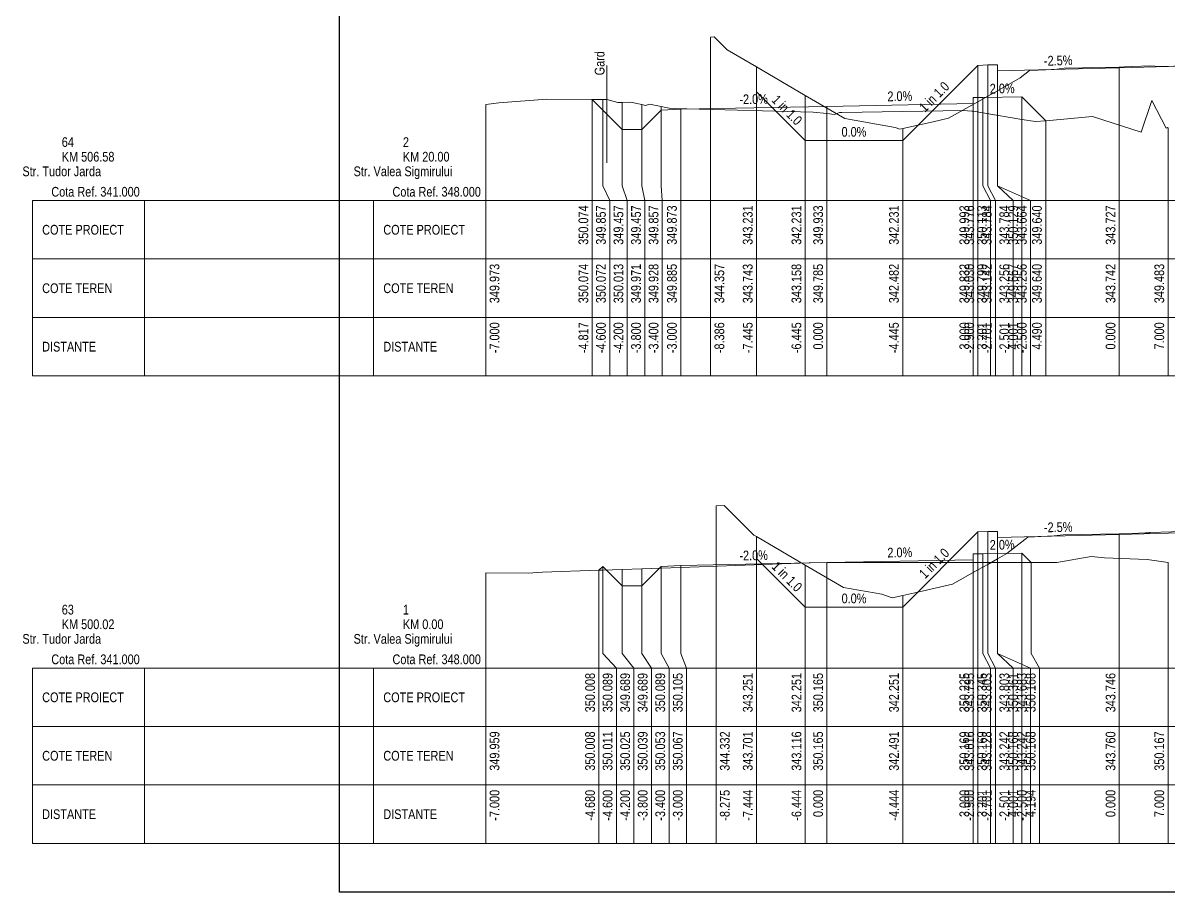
# Model space of a CAD drawing. Extents: x 1 to 634, y 0 to 594.
# Drawn here: x 43.5 to 67, y 0 to 17.85 of the extents above; entities that cross this region are included whole.
import ezdxf
from ezdxf.enums import TextEntityAlignment as Align

# ---------------------------------------------------------------- set-up
doc = ezdxf.new("R2010")
doc.units = 0
doc.header["$MEASUREMENT"] = 0
doc.layers.add('ARD-No Plot', color=1, linetype='Continuous', lineweight=0, plot=False)
for name, color, linetype, lineweight in [('Cartus', 7, 'Continuous', 0), ('DESIGN-TEXT', 7, 'Continuous', 0), ('EXISTING-TEXT', 7, 'Continuous', 0), ('LINES', 7, 'Continuous', 0), ('Text', 7, 'Continuous', 0), ('X-RL', 7, 'Continuous', 0), ('XPLOT-DESIGN', 5, 'Continuous', 0), ('XPLOT-EXISTING', 3, 'Continuous', 0), ('XPLOT-GRADE', 7, 'Continuous', 0), ('XPLOT-KM', 7, 'Continuous', 0), ('XPLOT-TITLE', 7, 'Continuous', 0)]:
    doc.layers.add(name, color=color, linetype=linetype, lineweight=lineweight)
doc.styles.add('$0$$0$Arial', font='arial.ttf', dxfattribs={"width": 0.8})
doc.styles.add('$1$$0$Arial', font='arial.ttf', dxfattribs={"width": 0.8})

# ---------------------------------------------------------------- blocks, each defined once
blk = doc.blocks.new('$0$$0$A3_TRANSV_ALIN_TIRENA')
at = {"layer": ''}
blk.add_lwpolyline([(0, 0), (0, 287), (345, 287), (345, 0)], close=True, dxfattribs=at)

msp = doc.modelspace()

# ---------------------------------------------------------------- linework, layer by layer
at = {"layer": 'LINES'}
for p, q in [((57.614, 14.5), (57.614, 17.557)), ((57.614, 14.5), (57.614, 17.557)), ((55.486, 16.971), (55.486, 14.971)), ((58.555, 14.5), (58.555, 16.943)), ((58.555, 14.5), (58.555, 16.943)), ((58.555, 14.5), (58.555, 16.943)), ((63.1, 14.5), (63.1, 16.976)), ((63.1, 14.5), (63.1, 16.976)), ((63.1, 14.5), (63.1, 16.976)), ((63.299, 14.5), (63.299, 16.984)), ((63.299, 14.5), (63.299, 16.984)), ((63.299, 14.5), (63.299, 16.984)), ((63.499, 14.5), (63.499, 16.984)), ((63.499, 14.5), (63.499, 16.984)), ((63.499, 14.5), (63.499, 16.984)), ((66, 14.5), (66, 16.942)), ((66, 14.5), (66, 16.942)), ((66, 14.5), (66, 16.942)), ((63.5, 14.5), (63.5, 16.864)), ((63.5, 14.5), (63.5, 16.864)), ((63.5, 14.5), (63.5, 16.864)), ((55.183, 14.5), (55.183, 16.274)), ((55.183, 14.5), (55.183, 16.274)), ((55.183, 14.5), (55.183, 16.274)), ((55.4, 14.5), (55.4, 16.272)), ((55.4, 14.5), (55.4, 16.272)), ((55.4, 14.5), (55.4, 16.272)), ((59.555, 14.5), (59.555, 16.358)), ((59.555, 14.5), (59.555, 16.358)), ((59.555, 14.5), (59.555, 16.358)), ((63.201, 14.5), (63.201, 16.313)), ((63.201, 14.5), (63.201, 16.313)), ((63.201, 14.5), (63.201, 16.313)), ((64.001, 14.5), (64.001, 16.329)), ((64.001, 14.5), (64.001, 16.329)), ((64.001, 14.5), (64.001, 16.329)), ((53, 14.5), (53, 16.173)), ((53, 14.5), (53, 16.173)), ((55.8, 14.5), (55.8, 16.213)), ((55.8, 14.5), (55.8, 16.213)), ((55.8, 14.5), (55.8, 16.213)), ((56.2, 14.5), (56.2, 16.171)), ((56.2, 14.5), (56.2, 16.171)), ((56.2, 14.5), (56.2, 16.171)), ((56.6, 14.5), (56.6, 16.128)), ((56.6, 14.5), (56.6, 16.128)), ((56.6, 14.5), (56.6, 16.128)), ((57, 14.5), (57, 16.085)), ((57, 14.5), (57, 16.085)), ((57, 14.5), (57, 16.085)), ((60, 14.5), (60, 16.133)), ((60, 14.5), (60, 16.133)), ((60, 14.5), (60, 16.133)), ((63, 14.5), (63, 16.193)), ((63, 14.5), (63, 16.193)), ((63, 14.5), (63, 16.193)), ((64.49, 14.5), (64.49, 15.84)), ((64.49, 14.5), (64.49, 15.84)), ((64.49, 14.5), (64.49, 15.84)), ((61.555, 14.5), (61.555, 15.682)), ((61.555, 14.5), (61.555, 15.682)), ((61.555, 14.5), (61.555, 15.682)), ((67, 14.5), (67, 15.683)), ((67, 14.5), (67, 15.683)), ((53, 14.2), (53, 14.5)), ((53, 14.2), (53, 14.5)), ((55.183, 14.2), (55.183, 14.5)), ((55.183, 14.2), (55.183, 14.5)), ((55.183, 14.2), (55.183, 14.5)), ((55.543, 14.2), (55.4, 14.5)), ((55.543, 14.2), (55.4, 14.5)), ((55.543, 14.2), (55.4, 14.5)), ((55.903, 14.2), (55.8, 14.5)), ((55.903, 14.2), (55.8, 14.5)), ((55.903, 14.2), (55.8, 14.5)), ((56.263, 14.2), (56.2, 14.5)), ((56.263, 14.2), (56.2, 14.5)), ((56.263, 14.2), (56.2, 14.5)), ((56.623, 14.2), (56.6, 14.5)), ((56.623, 14.2), (56.6, 14.5)), ((56.623, 14.2), (56.6, 14.5)), ((57, 14.2), (57, 14.5)), ((57, 14.2), (57, 14.5)), ((57, 14.2), (57, 14.5)), ((57.614, 14.2), (57.614, 14.5)), ((57.614, 14.2), (57.614, 14.5)), ((58.555, 14.2), (58.555, 14.5)), ((58.555, 14.2), (58.555, 14.5)), ((58.555, 14.2), (58.555, 14.5)), ((59.555, 14.2), (59.555, 14.5)), ((59.555, 14.2), (59.555, 14.5)), ((59.555, 14.2), (59.555, 14.5)), ((60, 14.2), (60, 14.5)), ((60, 14.2), (60, 14.5)), ((60, 14.2), (60, 14.5)), ((61.555, 14.2), (61.555, 14.5)), ((61.555, 14.2), (61.555, 14.5)), ((61.555, 14.2), (61.555, 14.5)), ((63, 14.2), (63, 14.5)), ((63, 14.2), (63, 14.5)), ((63, 14.2), (63, 14.5)), ((63.1, 14.2), (63.1, 14.5)), ((63.1, 14.2), (63.1, 14.5)), ((63.1, 14.2), (63.1, 14.5)), ((63.36, 14.2), (63.201, 14.5)), ((63.36, 14.2), (63.201, 14.5)), ((63.36, 14.2), (63.201, 14.5)), ((63.46, 14.2), (63.299, 14.5)), ((63.46, 14.2), (63.299, 14.5)), ((63.46, 14.2), (63.299, 14.5)), ((63.82, 14.2), (63.499, 14.5)), ((63.82, 14.2), (63.499, 14.5)), ((63.82, 14.2), (63.499, 14.5)), ((64.18, 14.2), (63.5, 14.5)), ((64.18, 14.2), (63.5, 14.5)), ((64.18, 14.2), (63.5, 14.5)), ((64.001, 14.2), (64.001, 14.5)), ((64.001, 14.2), (64.001, 14.5)), ((64.001, 14.2), (64.001, 14.5)), ((64.49, 14.2), (64.49, 14.5)), ((64.49, 14.2), (64.49, 14.5)), ((64.49, 14.2), (64.49, 14.5)), ((66, 14.2), (66, 14.5)), ((66, 14.2), (66, 14.5)), ((66, 14.2), (66, 14.5)), ((67, 14.2), (67, 14.5)), ((67, 14.2), (67, 14.5)), ((43.698, 13), (43.698, 14.2)), ((43.698, 14.2), (46, 14.2)), ((46, 10.6), (46, 14.2)), ((46, 14.2), (86, 14.2)), ((50.698, 13), (50.698, 14.2)), ((50.698, 14.2), (53, 14.2)), ((53, 10.6), (53, 14.2)), ((53, 10.6), (53, 14.2)), ((53, 10.6), (53, 14.2)), ((53, 14.2), (67, 14.2)), ((55.183, 10.6), (55.183, 14.2)), ((55.183, 10.6), (55.183, 14.2)), ((55.183, 10.6), (55.183, 14.2)), ((55.543, 10.6), (55.543, 14.2)), ((55.543, 10.6), (55.543, 14.2)), ((55.543, 10.6), (55.543, 14.2)), ((55.903, 10.6), (55.903, 14.2)), ((55.903, 10.6), (55.903, 14.2)), ((55.903, 10.6), (55.903, 14.2)), ((56.263, 10.6), (56.263, 14.2)), ((56.263, 10.6), (56.263, 14.2)), ((56.263, 10.6), (56.263, 14.2)), ((56.623, 10.6), (56.623, 14.2)), ((56.623, 10.6), (56.623, 14.2)), ((56.623, 10.6), (56.623, 14.2)), ((57, 10.6), (57, 14.2)), ((57, 10.6), (57, 14.2)), ((57, 10.6), (57, 14.2)), ((57.614, 10.6), (57.614, 14.2)), ((57.614, 10.6), (57.614, 14.2)), ((58.555, 10.6), (58.555, 14.2)), ((58.555, 10.6), (58.555, 14.2)), ((58.555, 10.6), (58.555, 14.2)), ((59.555, 10.6), (59.555, 14.2)), ((59.555, 10.6), (59.555, 14.2)), ((59.555, 10.6), (59.555, 14.2)), ((60, 10.6), (60, 14.2)), ((60, 10.6), (60, 14.2)), ((60, 10.6), (60, 14.2)), ((61.555, 10.6), (61.555, 14.2)), ((61.555, 10.6), (61.555, 14.2)), ((61.555, 10.6), (61.555, 14.2)), ((63, 10.6), (63, 14.2)), ((63, 10.6), (63, 14.2)), ((63, 10.6), (63, 14.2)), ((63.1, 10.6), (63.1, 14.2)), ((63.1, 10.6), (63.1, 14.2)), ((63.1, 10.6), (63.1, 14.2)), ((63.36, 10.6), (63.36, 14.2)), ((63.36, 10.6), (63.36, 14.2)), ((63.36, 10.6), (63.36, 14.2)), ((63.46, 10.6), (63.46, 14.2)), ((63.46, 10.6), (63.46, 14.2)), ((63.46, 10.6), (63.46, 14.2)), ((63.82, 10.6), (63.82, 14.2)), ((63.82, 10.6), (63.82, 14.2)), ((63.82, 10.6), (63.82, 14.2)), ((64.001, 10.6), (64.001, 14.2)), ((64.001, 10.6), (64.001, 14.2)), ((64.001, 10.6), (64.001, 14.2)), ((64.18, 10.6), (64.18, 14.2)), ((64.18, 10.6), (64.18, 14.2)), ((64.18, 10.6), (64.18, 14.2)), ((64.49, 10.6), (64.49, 14.2)), ((64.49, 10.6), (64.49, 14.2)), ((64.49, 10.6), (64.49, 14.2)), ((66, 10.6), (66, 14.2)), ((66, 10.6), (66, 14.2)), ((66, 10.6), (66, 14.2)), ((67, 10.6), (67, 14.2)), ((67, 10.6), (67, 14.2)), ((67, 10.6), (67, 14.2)), ((43.698, 11.8), (43.698, 13)), ((43.698, 13), (46, 13)), ((46, 13), (43.698, 13)), ((46, 13), (86, 13)), ((50.698, 11.8), (50.698, 13)), ((50.698, 13), (53, 13)), ((53, 13), (50.698, 13)), ((53, 13), (67, 13)), ((43.698, 10.6), (43.698, 11.8)), ((43.698, 11.8), (46, 11.8)), ((46, 11.8), (43.698, 11.8)), ((46, 11.8), (86, 11.8)), ((50.698, 10.6), (50.698, 11.8)), ((50.698, 11.8), (53, 11.8)), ((53, 11.8), (50.698, 11.8)), ((53, 11.8), (67, 11.8)), ((46, 10.6), (43.698, 10.6)), ((46, 10.6), (86, 10.6)), ((53, 10.6), (50.698, 10.6)), ((53, 10.6), (67, 10.6)), ((57.725, 4.9), (57.725, 7.932)), ((57.725, 4.9), (57.725, 7.932)), ((58.556, 4.9), (58.556, 7.301)), ((58.556, 4.9), (58.556, 7.301)), ((58.556, 4.9), (58.556, 7.301)), ((63.1, 4.9), (63.1, 7.395)), ((63.1, 4.9), (63.1, 7.395)), ((63.1, 4.9), (63.1, 7.395)), ((63.299, 4.9), (63.299, 7.403)), ((63.299, 4.9), (63.299, 7.403)), ((63.299, 4.9), (63.299, 7.403)), ((63.499, 4.9), (63.499, 7.403)), ((63.499, 4.9), (63.499, 7.403)), ((63.499, 4.9), (63.499, 7.403)), ((66, 4.9), (66, 7.36)), ((66, 4.9), (66, 7.36)), ((66, 4.9), (66, 7.36)), ((63.5, 4.9), (63.5, 7.283)), ((63.5, 4.9), (63.5, 7.283)), ((63.5, 4.9), (63.5, 7.283)), ((63, 4.9), (63, 6.825)), ((63, 4.9), (63, 6.825)), ((63, 4.9), (63, 6.825)), ((63.201, 4.9), (63.201, 6.945)), ((63.201, 4.9), (63.201, 6.945)), ((63.201, 4.9), (63.201, 6.945)), ((64.001, 4.9), (64.001, 6.961)), ((64.001, 4.9), (64.001, 6.961)), ((64.001, 4.9), (64.001, 6.961)), ((55.32, 4.9), (55.32, 6.608)), ((55.32, 4.9), (55.32, 6.608)), ((55.32, 4.9), (55.32, 6.608)), ((55.4, 4.9), (55.4, 6.689)), ((55.4, 4.9), (55.4, 6.689)), ((55.4, 4.9), (55.4, 6.689)), ((55.8, 4.9), (55.8, 6.625)), ((55.8, 4.9), (55.8, 6.625)), ((55.8, 4.9), (55.8, 6.625)), ((56.2, 4.9), (56.2, 6.639)), ((56.2, 4.9), (56.2, 6.639)), ((56.2, 4.9), (56.2, 6.639)), ((56.6, 4.9), (56.6, 6.689)), ((56.6, 4.9), (56.6, 6.689)), ((56.6, 4.9), (56.6, 6.689)), ((57, 4.9), (57, 6.705)), ((57, 4.9), (57, 6.705)), ((57, 4.9), (57, 6.705)), ((59.556, 4.9), (59.556, 6.716)), ((59.556, 4.9), (59.556, 6.716)), ((59.556, 4.9), (59.556, 6.716)), ((60, 4.9), (60, 6.765)), ((60, 4.9), (60, 6.765)), ((60, 4.9), (60, 6.765)), ((64.194, 4.9), (64.194, 6.768)), ((64.194, 4.9), (64.194, 6.768)), ((64.194, 4.9), (64.194, 6.768)), ((67, 4.9), (67, 6.767)), ((67, 4.9), (67, 6.767)), ((53, 4.9), (53, 6.559)), ((53, 4.9), (53, 6.559)), ((61.556, 4.9), (61.556, 6.091)), ((61.556, 4.9), (61.556, 6.091)), ((61.556, 4.9), (61.556, 6.091)), ((53, 4.6), (53, 4.9)), ((53, 4.6), (53, 4.9)), ((55.32, 4.6), (55.32, 4.9)), ((55.32, 4.6), (55.32, 4.9)), ((55.32, 4.6), (55.32, 4.9)), ((55.68, 4.6), (55.4, 4.9)), ((55.68, 4.6), (55.4, 4.9)), ((55.68, 4.6), (55.4, 4.9)), ((56.04, 4.6), (55.8, 4.9)), ((56.04, 4.6), (55.8, 4.9)), ((56.04, 4.6), (55.8, 4.9)), ((56.4, 4.6), (56.2, 4.9)), ((56.4, 4.6), (56.2, 4.9)), ((56.4, 4.6), (56.2, 4.9)), ((56.76, 4.6), (56.6, 4.9)), ((56.76, 4.6), (56.6, 4.9)), ((56.76, 4.6), (56.6, 4.9)), ((57.12, 4.6), (57, 4.9)), ((57.12, 4.6), (57, 4.9)), ((57.12, 4.6), (57, 4.9)), ((57.725, 4.6), (57.725, 4.9)), ((57.725, 4.6), (57.725, 4.9)), ((58.556, 4.6), (58.556, 4.9)), ((58.556, 4.6), (58.556, 4.9)), ((58.556, 4.6), (58.556, 4.9)), ((59.556, 4.6), (59.556, 4.9)), ((59.556, 4.6), (59.556, 4.9)), ((59.556, 4.6), (59.556, 4.9)), ((60, 4.6), (60, 4.9)), ((60, 4.6), (60, 4.9)), ((60, 4.6), (60, 4.9)), ((61.556, 4.6), (61.556, 4.9)), ((61.556, 4.6), (61.556, 4.9)), ((61.556, 4.6), (61.556, 4.9)), ((63, 4.6), (63, 4.9)), ((63, 4.6), (63, 4.9)), ((63, 4.6), (63, 4.9)), ((63.1, 4.6), (63.1, 4.9)), ((63.1, 4.6), (63.1, 4.9)), ((63.1, 4.6), (63.1, 4.9)), ((63.36, 4.6), (63.201, 4.9)), ((63.36, 4.6), (63.201, 4.9)), ((63.36, 4.6), (63.201, 4.9)), ((63.46, 4.6), (63.299, 4.9)), ((63.46, 4.6), (63.299, 4.9)), ((63.46, 4.6), (63.299, 4.9)), ((63.82, 4.6), (63.499, 4.9)), ((63.82, 4.6), (63.499, 4.9)), ((63.82, 4.6), (63.499, 4.9)), ((64.18, 4.6), (63.5, 4.9)), ((64.18, 4.6), (63.5, 4.9)), ((64.18, 4.6), (63.5, 4.9)), ((64.001, 4.6), (64.001, 4.9)), ((64.001, 4.6), (64.001, 4.9)), ((64.001, 4.6), (64.001, 4.9)), ((64.361, 4.6), (64.194, 4.9)), ((64.361, 4.6), (64.194, 4.9)), ((64.361, 4.6), (64.194, 4.9)), ((66, 4.6), (66, 4.9)), ((66, 4.6), (66, 4.9)), ((66, 4.6), (66, 4.9)), ((67, 4.6), (67, 4.9)), ((67, 4.6), (67, 4.9)), ((43.698, 3.4), (43.698, 4.6)), ((43.698, 4.6), (46, 4.6)), ((46, 1), (46, 4.6)), ((46, 4.6), (86, 4.6)), ((50.698, 3.4), (50.698, 4.6)), ((50.698, 4.6), (53, 4.6)), ((53, 1), (53, 4.6)), ((53, 1), (53, 4.6)), ((53, 1), (53, 4.6)), ((53, 4.6), (67, 4.6)), ((55.32, 1), (55.32, 4.6)), ((55.32, 1), (55.32, 4.6)), ((55.32, 1), (55.32, 4.6)), ((55.68, 1), (55.68, 4.6)), ((55.68, 1), (55.68, 4.6)), ((55.68, 1), (55.68, 4.6)), ((56.04, 1), (56.04, 4.6)), ((56.04, 1), (56.04, 4.6)), ((56.04, 1), (56.04, 4.6)), ((56.4, 1), (56.4, 4.6)), ((56.4, 1), (56.4, 4.6)), ((56.4, 1), (56.4, 4.6)), ((56.76, 1), (56.76, 4.6)), ((56.76, 1), (56.76, 4.6)), ((56.76, 1), (56.76, 4.6)), ((57.12, 1), (57.12, 4.6)), ((57.12, 1), (57.12, 4.6)), ((57.12, 1), (57.12, 4.6)), ((57.725, 1), (57.725, 4.6)), ((57.725, 1), (57.725, 4.6)), ((58.556, 1), (58.556, 4.6)), ((58.556, 1), (58.556, 4.6)), ((58.556, 1), (58.556, 4.6)), ((59.556, 1), (59.556, 4.6)), ((59.556, 1), (59.556, 4.6)), ((59.556, 1), (59.556, 4.6)), ((60, 1), (60, 4.6)), ((60, 1), (60, 4.6)), ((60, 1), (60, 4.6)), ((61.556, 1), (61.556, 4.6)), ((61.556, 1), (61.556, 4.6)), ((61.556, 1), (61.556, 4.6)), ((63, 1), (63, 4.6)), ((63, 1), (63, 4.6)), ((63, 1), (63, 4.6)), ((63.1, 1), (63.1, 4.6)), ((63.1, 1), (63.1, 4.6)), ((63.1, 1), (63.1, 4.6)), ((63.36, 1), (63.36, 4.6)), ((63.36, 1), (63.36, 4.6)), ((63.36, 1), (63.36, 4.6)), ((63.46, 1), (63.46, 4.6)), ((63.46, 1), (63.46, 4.6)), ((63.46, 1), (63.46, 4.6)), ((63.82, 1), (63.82, 4.6)), ((63.82, 1), (63.82, 4.6)), ((63.82, 1), (63.82, 4.6)), ((64.001, 1), (64.001, 4.6)), ((64.001, 1), (64.001, 4.6)), ((64.001, 1), (64.001, 4.6)), ((64.18, 1), (64.18, 4.6)), ((64.18, 1), (64.18, 4.6)), ((64.18, 1), (64.18, 4.6)), ((64.361, 1), (64.361, 4.6)), ((64.361, 1), (64.361, 4.6)), ((64.361, 1), (64.361, 4.6)), ((66, 1), (66, 4.6)), ((66, 1), (66, 4.6)), ((66, 1), (66, 4.6)), ((67, 1), (67, 4.6)), ((67, 1), (67, 4.6)), ((67, 1), (67, 4.6)), ((43.698, 2.2), (43.698, 3.4)), ((43.698, 3.4), (46, 3.4)), ((46, 3.4), (43.698, 3.4)), ((46, 3.4), (86, 3.4)), ((50.698, 2.2), (50.698, 3.4)), ((50.698, 3.4), (53, 3.4)), ((53, 3.4), (50.698, 3.4)), ((53, 3.4), (67, 3.4)), ((43.698, 1), (43.698, 2.2)), ((43.698, 2.2), (46, 2.2)), ((46, 2.2), (43.698, 2.2)), ((46, 2.2), (86, 2.2)), ((50.698, 1), (50.698, 2.2)), ((50.698, 2.2), (53, 2.2)), ((53, 2.2), (50.698, 2.2)), ((53, 2.2), (67, 2.2)), ((46, 1), (43.698, 1)), ((46, 1), (86, 1)), ((53, 1), (50.698, 1)), ((53, 1), (67, 1))]:
    msp.add_line(p, q, dxfattribs=at)
at = {"layer": 'XPLOT-DESIGN'}
for p, q in [((61.555, 15.431), (63.1, 16.976)), ((63.1, 16.976), (63.299, 16.984)), ((63.299, 16.984), (63.499, 16.984)), ((63.499, 16.984), (63.5, 16.864)), ((63.5, 16.864), (66, 16.927)), ((66, 16.927), (68.5, 16.989)), ((55.183, 16.274), (55.4, 16.057)), ((58.555, 16.431), (59.555, 15.431)), ((63, 16.193), (63.001, 16.313)), ((63.001, 16.313), (63.201, 16.313)), ((63.201, 16.313), (64.001, 16.329)), ((64.001, 16.329), (64.49, 15.84)), ((55.4, 16.057), (55.8, 15.657)), ((56.2, 15.657), (56.6, 16.057)), ((56.6, 16.057), (57, 16.073)), ((57, 16.073), (60, 16.133)), ((60, 16.133), (63, 16.193)), ((55.8, 15.657), (56.2, 15.657)), ((59.555, 15.431), (61.555, 15.431)), ((61.556, 5.851), (63.1, 7.395)), ((63.1, 7.395), (63.299, 7.403)), ((63.299, 7.403), (63.499, 7.403)), ((63.499, 7.403), (63.5, 7.283)), ((63.5, 7.283), (66, 7.346)), ((66, 7.346), (68.5, 7.408)), ((58.556, 6.851), (59.556, 5.851)), ((60, 6.765), (63, 6.825)), ((63, 6.825), (63.001, 6.945)), ((63.001, 6.945), (63.201, 6.945)), ((63.201, 6.945), (64.001, 6.961)), ((64.001, 6.961), (64.194, 6.768)), ((55.32, 6.608), (55.4, 6.689)), ((55.4, 6.689), (55.8, 6.289)), ((56.2, 6.289), (56.6, 6.689)), ((56.6, 6.689), (57, 6.705)), ((57, 6.705), (60, 6.765)), ((55.8, 6.289), (56.2, 6.289)), ((59.556, 5.851), (61.556, 5.851))]:
    msp.add_line(p, q, dxfattribs=at)
at = {"layer": 'XPLOT-EXISTING'}
for p, q in [((57.614, 17.557), (57.687, 17.561)), ((57.687, 17.561), (57.953, 17.295)), ((57.953, 17.295), (58.555, 16.943)), ((58.555, 16.943), (59.555, 16.358)), ((64.865, 16.916), (66, 16.942)), ((66, 16.942), (66.109, 16.945)), ((66, 16.942), (66, 16.942)), ((66.109, 16.945), (66.629, 16.963)), ((66.629, 16.963), (66.836, 16.954)), ((66.836, 16.954), (67.396, 16.963)), ((63.5, 16.456), (63.967, 16.72)), ((63.967, 16.72), (64.154, 16.867)), ((64.154, 16.867), (64.664, 16.89)), ((64.664, 16.89), (64.865, 16.916)), ((63.299, 16.342), (63.499, 16.456)), ((63.499, 16.456), (63.5, 16.456)), ((53.265, 16.208), (54.253, 16.28)), ((54.253, 16.28), (55.183, 16.274)), ((55.183, 16.274), (55.4, 16.272)), ((55.4, 16.272), (55.486, 16.272)), ((55.486, 16.272), (55.71, 16.211)), ((55.8, 16.213), (55.969, 16.217)), ((55.969, 16.217), (56.2, 16.171)), ((59.555, 16.358), (60.369, 15.882)), ((62.498, 15.889), (63.1, 16.23)), ((63.1, 16.23), (63.299, 16.342)), ((66.446, 15.601), (66.668, 16.251)), ((66.668, 16.251), (66.961, 15.688)), ((53, 16.173), (53.265, 16.208)), ((53, 16.173), (53, 16.173)), ((55.71, 16.211), (55.8, 16.213)), ((56.2, 16.171), (56.281, 16.155)), ((56.281, 16.155), (56.357, 16.177)), ((56.357, 16.177), (56.6, 16.128)), ((56.6, 16.128), (56.826, 16.083)), ((56.826, 16.083), (56.885, 16.088)), ((56.885, 16.088), (57, 16.085)), ((57, 16.085), (57.123, 16.082)), ((57.123, 16.082), (59.718, 16.012)), ((59.718, 16.012), (60, 15.985)), ((60, 15.985), (60, 15.985)), ((60, 15.985), (60.156, 15.97)), ((60.156, 15.97), (60.258, 16.005)), ((60.258, 16.005), (60.307, 16.005)), ((60.307, 16.005), (62.793, 16.052)), ((62.793, 16.052), (62.973, 16.036)), ((62.973, 16.036), (63, 16.032)), ((63, 16.032), (63.201, 15.999)), ((63.201, 15.999), (64.001, 15.867)), ((60.369, 15.882), (61.399, 15.702)), ((61.555, 15.682), (62.183, 15.817)), ((62.183, 15.817), (62.498, 15.889)), ((64.001, 15.867), (64.277, 15.821)), ((64.277, 15.821), (64.49, 15.84)), ((64.49, 15.84), (65.453, 15.924)), ((65.453, 15.924), (66.446, 15.601)), ((61.399, 15.702), (61.495, 15.669)), ((61.495, 15.669), (61.555, 15.682)), ((66.961, 15.688), (66.987, 15.699)), ((66.987, 15.699), (67, 15.683)), ((57.725, 7.932), (57.893, 7.94)), ((57.893, 7.94), (58.502, 7.332)), ((58.502, 7.332), (58.556, 7.301)), ((58.556, 7.301), (59.556, 6.716)), ((63.695, 6.952), (64.124, 7.29)), ((64.124, 7.29), (64.66, 7.314)), ((64.66, 7.314), (64.848, 7.334)), ((64.848, 7.334), (66, 7.36)), ((66, 7.36), (66.267, 7.366)), ((66, 7.36), (66, 7.36)), ((66.267, 7.366), (66.54, 7.378)), ((66.54, 7.378), (66.621, 7.375)), ((66.621, 7.375), (66.627, 7.381)), ((66.627, 7.381), (67.928, 7.428)), ((63.299, 6.728), (63.499, 6.842)), ((63.499, 6.842), (63.5, 6.842)), ((63.5, 6.842), (63.695, 6.952)), ((64.717, 6.768), (65.419, 6.893)), ((65.419, 6.893), (65.697, 6.863)), ((65.697, 6.863), (66.57, 6.831)), ((66.57, 6.831), (67, 6.767)), ((54.165, 6.568), (55.32, 6.608)), ((55.32, 6.608), (55.4, 6.611)), ((55.4, 6.611), (55.8, 6.625)), ((55.8, 6.625), (56.2, 6.639)), ((56.2, 6.639), (56.6, 6.653)), ((56.6, 6.653), (57, 6.667)), ((57, 6.667), (59.638, 6.76)), ((59.556, 6.716), (60.342, 6.256)), ((59.638, 6.76), (60, 6.765)), ((60, 6.765), (60.252, 6.771)), ((60, 6.765), (60, 6.765)), ((60.252, 6.771), (63, 6.769)), ((62.578, 6.321), (63.1, 6.616)), ((63, 6.769), (63.201, 6.769)), ((63.1, 6.616), (63.299, 6.728)), ((63.201, 6.769), (64.001, 6.768)), ((64.001, 6.768), (64.194, 6.768)), ((64.194, 6.768), (64.717, 6.768)), ((53, 6.559), (53, 6.559)), ((53, 6.559), (53.868, 6.549)), ((53.868, 6.549), (54.165, 6.568)), ((60.342, 6.256), (61.125, 6.119)), ((61.125, 6.119), (61.34, 6.044)), ((61.556, 6.091), (61.864, 6.158)), ((61.864, 6.158), (62.578, 6.321)), ((61.34, 6.044), (61.556, 6.091))]:
    msp.add_line(p, q, dxfattribs=at)

# ---------------------------------------------------------------- block references
at = {"layer": 'Cartus', "xscale": 0.1, "yscale": 0.1, "zscale": 0.1}
msp.add_blockref('$0$$0$A3_TRANSV_ALIN_TIRENA', (50, 0), dxfattribs=at)

# ---------------------------------------------------------------- texts
at = {"layer": 'ARD-No Plot', "width": 0.8}
for s, style, p in [('Str. Tudor Jarda', '$0$$0$Arial', (44.3, 14.7)), ('Str. Valea Sigmirului', '$1$$0$Arial', (51.3, 14.7)), ('Str. Tudor Jarda', '$0$$0$Arial', (44.3, 5.1)), ('Str. Valea Sigmirului', '$1$$0$Arial', (51.3, 5.1))]:
    msp.add_text(s, height=0.2, dxfattribs=dict(at, style=style)).set_placement(p, align=Align.CENTER)
at = {"layer": 'DESIGN-TEXT', "width": 0.8}
for s, style, p in [('350.074', '$1$$0$Arial', (55.103, 14.1)), ('349.857', '$1$$0$Arial', (55.463, 14.1)), ('349.457', '$1$$0$Arial', (55.823, 14.1)), ('349.457', '$1$$0$Arial', (56.183, 14.1)), ('349.857', '$1$$0$Arial', (56.543, 14.1)), ('349.873', '$1$$0$Arial', (56.92, 14.1)), ('343.231', '$0$$0$Arial', (58.475, 14.1)), ('342.231', '$0$$0$Arial', (59.475, 14.1)), ('349.933', '$1$$0$Arial', (59.92, 14.1)), ('342.231', '$0$$0$Arial', (61.475, 14.1)), ('349.993', '$1$$0$Arial', (62.92, 14.1)), ('343.776', '$0$$0$Arial', (63.02, 14.1)), ('350.113', '$1$$0$Arial', (63.28, 14.1)), ('343.784', '$0$$0$Arial', (63.38, 14.1)), ('343.784', '$0$$0$Arial', (63.74, 14.1)), ('350.129', '$1$$0$Arial', (63.921, 14.1)), ('343.664', '$0$$0$Arial', (64.1, 14.1)), ('349.640', '$1$$0$Arial', (64.41, 14.1)), ('343.727', '$0$$0$Arial', (65.92, 14.1)), ('350.008', '$1$$0$Arial', (55.24, 4.5)), ('350.089', '$1$$0$Arial', (55.6, 4.5)), ('349.689', '$1$$0$Arial', (55.96, 4.5)), ('349.689', '$1$$0$Arial', (56.32, 4.5)), ('350.089', '$1$$0$Arial', (56.68, 4.5)), ('350.105', '$1$$0$Arial', (57.04, 4.5)), ('343.251', '$0$$0$Arial', (58.476, 4.5)), ('342.251', '$0$$0$Arial', (59.476, 4.5)), ('350.165', '$1$$0$Arial', (59.92, 4.5)), ('342.251', '$0$$0$Arial', (61.476, 4.5)), ('350.225', '$1$$0$Arial', (62.92, 4.5)), ('343.795', '$0$$0$Arial', (63.02, 4.5)), ('350.345', '$1$$0$Arial', (63.28, 4.5)), ('343.803', '$0$$0$Arial', (63.38, 4.5)), ('343.803', '$0$$0$Arial', (63.74, 4.5)), ('350.361', '$1$$0$Arial', (63.921, 4.5)), ('343.683', '$0$$0$Arial', (64.1, 4.5)), ('350.168', '$1$$0$Arial', (64.281, 4.5)), ('343.746', '$0$$0$Arial', (65.92, 4.5))]:
    msp.add_text(s, height=0.2, rotation=90, dxfattribs=dict(at, style=style)).set_placement(p, align=Align.RIGHT)
at = {"layer": 'EXISTING-TEXT', "width": 0.8}
for s, style, p in [('349.973', '$1$$0$Arial', (53.28, 12.9)), ('349.973', '$1$$0$Arial', (53.28, 12.9)), ('350.074', '$1$$0$Arial', (55.103, 12.9)), ('350.072', '$1$$0$Arial', (55.463, 12.9)), ('350.013', '$1$$0$Arial', (55.823, 12.9)), ('349.971', '$1$$0$Arial', (56.183, 12.9)), ('349.928', '$1$$0$Arial', (56.543, 12.9)), ('349.885', '$1$$0$Arial', (56.92, 12.9)), ('344.357', '$0$$0$Arial', (57.894, 12.9)), ('343.743', '$0$$0$Arial', (58.475, 12.9)), ('343.158', '$0$$0$Arial', (59.475, 12.9)), ('349.785', '$1$$0$Arial', (59.92, 12.9)), ('349.785', '$1$$0$Arial', (59.92, 12.9)), ('342.482', '$0$$0$Arial', (61.475, 12.9)), ('349.832', '$1$$0$Arial', (62.92, 12.9)), ('343.030', '$0$$0$Arial', (63.02, 12.9)), ('349.799', '$1$$0$Arial', (63.28, 12.9)), ('343.142', '$0$$0$Arial', (63.38, 12.9)), ('343.256', '$0$$0$Arial', (63.74, 12.9)), ('349.667', '$1$$0$Arial', (63.921, 12.9)), ('343.256', '$0$$0$Arial', (64.1, 12.9)), ('349.640', '$1$$0$Arial', (64.41, 12.9)), ('343.742', '$0$$0$Arial', (65.92, 12.9)), ('343.742', '$0$$0$Arial', (65.92, 12.9)), ('349.483', '$1$$0$Arial', (66.92, 12.9)), ('350.008', '$1$$0$Arial', (55.24, 3.3)), ('350.025', '$1$$0$Arial', (55.96, 3.3)), ('350.053', '$1$$0$Arial', (56.68, 3.3)), ('343.116', '$0$$0$Arial', (59.476, 3.3)), ('350.165', '$1$$0$Arial', (59.92, 3.3)), ('350.165', '$1$$0$Arial', (59.92, 3.3)), ('343.016', '$0$$0$Arial', (63.02, 3.3)), ('343.128', '$0$$0$Arial', (63.38, 3.3)), ('350.168', '$1$$0$Arial', (63.921, 3.3)), ('350.168', '$1$$0$Arial', (64.281, 3.3)), ('343.760', '$0$$0$Arial', (65.92, 3.3)), ('343.760', '$0$$0$Arial', (65.92, 3.3)), ('349.959', '$1$$0$Arial', (53.28, 3.3)), ('349.959', '$1$$0$Arial', (53.28, 3.3)), ('350.011', '$1$$0$Arial', (55.6, 3.3)), ('350.039', '$1$$0$Arial', (56.32, 3.3)), ('350.067', '$1$$0$Arial', (57.04, 3.3)), ('344.332', '$0$$0$Arial', (58.005, 3.3)), ('343.701', '$0$$0$Arial', (58.476, 3.3)), ('342.491', '$0$$0$Arial', (61.476, 3.3)), ('350.169', '$1$$0$Arial', (62.92, 3.3)), ('350.169', '$1$$0$Arial', (63.28, 3.3)), ('343.242', '$0$$0$Arial', (63.74, 3.3)), ('343.242', '$0$$0$Arial', (64.1, 3.3)), ('350.167', '$1$$0$Arial', (66.92, 3.3))]:
    msp.add_text(s, height=0.2, rotation=90, dxfattribs=dict(at, style=style)).set_placement(p, align=Align.RIGHT)
at = {"layer": 'Text', "style": '$1$$0$Arial', "width": 0.8}
msp.add_text('Gard', height=0.2, rotation=90, dxfattribs=at).set_placement((55.436, 16.771))
at = {"layer": 'Text', "width": 0.8}
for s, style, p in [('-7.000', '$1$$0$Arial', (53.28, 11.7)), ('-7.000', '$1$$0$Arial', (53.28, 11.7)), ('-4.817', '$1$$0$Arial', (55.103, 11.7)), ('-4.817', '$1$$0$Arial', (55.103, 11.7)), ('-4.817', '$1$$0$Arial', (55.103, 11.7)), ('-4.600', '$1$$0$Arial', (55.463, 11.7)), ('-4.600', '$1$$0$Arial', (55.463, 11.7)), ('-4.600', '$1$$0$Arial', (55.463, 11.7)), ('-4.200', '$1$$0$Arial', (55.823, 11.7)), ('-4.200', '$1$$0$Arial', (55.823, 11.7)), ('-4.200', '$1$$0$Arial', (55.823, 11.7)), ('-3.800', '$1$$0$Arial', (56.183, 11.7)), ('-3.800', '$1$$0$Arial', (56.183, 11.7)), ('-3.800', '$1$$0$Arial', (56.183, 11.7)), ('-3.400', '$1$$0$Arial', (56.543, 11.7)), ('-3.400', '$1$$0$Arial', (56.543, 11.7)), ('-3.400', '$1$$0$Arial', (56.543, 11.7)), ('-3.000', '$1$$0$Arial', (56.92, 11.7)), ('-3.000', '$1$$0$Arial', (56.92, 11.7)), ('-3.000', '$1$$0$Arial', (56.92, 11.7)), ('-8.386', '$0$$0$Arial', (57.894, 11.7)), ('-8.386', '$0$$0$Arial', (57.894, 11.7)), ('-7.445', '$0$$0$Arial', (58.475, 11.7)), ('-7.445', '$0$$0$Arial', (58.475, 11.7)), ('-7.445', '$0$$0$Arial', (58.475, 11.7)), ('-6.445', '$0$$0$Arial', (59.475, 11.7)), ('-6.445', '$0$$0$Arial', (59.475, 11.7)), ('-6.445', '$0$$0$Arial', (59.475, 11.7)), ('0.000', '$1$$0$Arial', (59.92, 11.7)), ('0.000', '$1$$0$Arial', (59.92, 11.7)), ('0.000', '$1$$0$Arial', (59.92, 11.7)), ('-4.445', '$0$$0$Arial', (61.475, 11.7)), ('-4.445', '$0$$0$Arial', (61.475, 11.7)), ('-4.445', '$0$$0$Arial', (61.475, 11.7)), ('3.000', '$1$$0$Arial', (62.92, 11.7)), ('3.000', '$1$$0$Arial', (62.92, 11.7)), ('3.000', '$1$$0$Arial', (62.92, 11.7)), ('-2.900', '$0$$0$Arial', (63.02, 11.7)), ('-2.900', '$0$$0$Arial', (63.02, 11.7)), ('-2.900', '$0$$0$Arial', (63.02, 11.7)), ('3.201', '$1$$0$Arial', (63.28, 11.7)), ('3.201', '$1$$0$Arial', (63.28, 11.7)), ('3.201', '$1$$0$Arial', (63.28, 11.7)), ('-2.701', '$0$$0$Arial', (63.38, 11.7)), ('-2.701', '$0$$0$Arial', (63.38, 11.7)), ('-2.701', '$0$$0$Arial', (63.38, 11.7)), ('-2.501', '$0$$0$Arial', (63.74, 11.7)), ('-2.501', '$0$$0$Arial', (63.74, 11.7)), ('-2.501', '$0$$0$Arial', (63.74, 11.7)), ('4.001', '$1$$0$Arial', (63.921, 11.7)), ('4.001', '$1$$0$Arial', (63.921, 11.7)), ('4.001', '$1$$0$Arial', (63.921, 11.7)), ('-2.500', '$0$$0$Arial', (64.1, 11.7)), ('-2.500', '$0$$0$Arial', (64.1, 11.7)), ('-2.500', '$0$$0$Arial', (64.1, 11.7)), ('4.490', '$1$$0$Arial', (64.41, 11.7)), ('4.490', '$1$$0$Arial', (64.41, 11.7)), ('4.490', '$1$$0$Arial', (64.41, 11.7)), ('0.000', '$0$$0$Arial', (65.92, 11.7)), ('0.000', '$0$$0$Arial', (65.92, 11.7)), ('0.000', '$0$$0$Arial', (65.92, 11.7)), ('7.000', '$1$$0$Arial', (66.92, 11.7)), ('7.000', '$1$$0$Arial', (66.92, 11.7)), ('-7.000', '$1$$0$Arial', (53.28, 2.1)), ('-7.000', '$1$$0$Arial', (53.28, 2.1)), ('-4.680', '$1$$0$Arial', (55.24, 2.1)), ('-4.680', '$1$$0$Arial', (55.24, 2.1)), ('-4.680', '$1$$0$Arial', (55.24, 2.1)), ('-4.600', '$1$$0$Arial', (55.6, 2.1)), ('-4.600', '$1$$0$Arial', (55.6, 2.1)), ('-4.600', '$1$$0$Arial', (55.6, 2.1)), ('-4.200', '$1$$0$Arial', (55.96, 2.1)), ('-4.200', '$1$$0$Arial', (55.96, 2.1)), ('-4.200', '$1$$0$Arial', (55.96, 2.1)), ('-3.800', '$1$$0$Arial', (56.32, 2.1)), ('-3.800', '$1$$0$Arial', (56.32, 2.1)), ('-3.800', '$1$$0$Arial', (56.32, 2.1)), ('-3.400', '$1$$0$Arial', (56.68, 2.1)), ('-3.400', '$1$$0$Arial', (56.68, 2.1)), ('-3.400', '$1$$0$Arial', (56.68, 2.1)), ('-3.000', '$1$$0$Arial', (57.04, 2.1)), ('-3.000', '$1$$0$Arial', (57.04, 2.1)), ('-3.000', '$1$$0$Arial', (57.04, 2.1)), ('-8.275', '$0$$0$Arial', (58.005, 2.1)), ('-8.275', '$0$$0$Arial', (58.005, 2.1)), ('-7.444', '$0$$0$Arial', (58.476, 2.1)), ('-7.444', '$0$$0$Arial', (58.476, 2.1)), ('-7.444', '$0$$0$Arial', (58.476, 2.1)), ('-6.444', '$0$$0$Arial', (59.476, 2.1)), ('-6.444', '$0$$0$Arial', (59.476, 2.1)), ('-6.444', '$0$$0$Arial', (59.476, 2.1)), ('0.000', '$1$$0$Arial', (59.92, 2.1)), ('0.000', '$1$$0$Arial', (59.92, 2.1)), ('0.000', '$1$$0$Arial', (59.92, 2.1)), ('-4.444', '$0$$0$Arial', (61.476, 2.1)), ('-4.444', '$0$$0$Arial', (61.476, 2.1)), ('-4.444', '$0$$0$Arial', (61.476, 2.1)), ('3.000', '$1$$0$Arial', (62.92, 2.1)), ('3.000', '$1$$0$Arial', (62.92, 2.1)), ('3.000', '$1$$0$Arial', (62.92, 2.1)), ('-2.900', '$0$$0$Arial', (63.02, 2.1)), ('-2.900', '$0$$0$Arial', (63.02, 2.1)), ('-2.900', '$0$$0$Arial', (63.02, 2.1)), ('3.201', '$1$$0$Arial', (63.28, 2.1)), ('3.201', '$1$$0$Arial', (63.28, 2.1)), ('3.201', '$1$$0$Arial', (63.28, 2.1)), ('-2.701', '$0$$0$Arial', (63.38, 2.1)), ('-2.701', '$0$$0$Arial', (63.38, 2.1)), ('-2.701', '$0$$0$Arial', (63.38, 2.1)), ('-2.501', '$0$$0$Arial', (63.74, 2.1)), ('-2.501', '$0$$0$Arial', (63.74, 2.1)), ('-2.501', '$0$$0$Arial', (63.74, 2.1)), ('4.001', '$1$$0$Arial', (63.921, 2.1)), ('4.001', '$1$$0$Arial', (63.921, 2.1)), ('4.001', '$1$$0$Arial', (63.921, 2.1)), ('-2.500', '$0$$0$Arial', (64.1, 2.1)), ('-2.500', '$0$$0$Arial', (64.1, 2.1)), ('-2.500', '$0$$0$Arial', (64.1, 2.1)), ('4.194', '$1$$0$Arial', (64.281, 2.1)), ('4.194', '$1$$0$Arial', (64.281, 2.1)), ('4.194', '$1$$0$Arial', (64.281, 2.1)), ('0.000', '$0$$0$Arial', (65.92, 2.1)), ('0.000', '$0$$0$Arial', (65.92, 2.1)), ('0.000', '$0$$0$Arial', (65.92, 2.1)), ('7.000', '$1$$0$Arial', (66.92, 2.1)), ('7.000', '$1$$0$Arial', (66.92, 2.1))]:
    msp.add_text(s, height=0.2, rotation=90, dxfattribs=dict(at, style=style)).set_placement(p, align=Align.RIGHT)
at = {"layer": 'X-RL', "width": 0.8}
for s, style, p in [('Cota Ref. 341.000', '$0$$0$Arial', (45.9, 14.28)), ('Cota Ref. 348.000', '$1$$0$Arial', (52.9, 14.28)), ('Cota Ref. 341.000', '$0$$0$Arial', (45.9, 4.68)), ('Cota Ref. 348.000', '$1$$0$Arial', (52.9, 4.68))]:
    msp.add_text(s, height=0.2, dxfattribs=dict(at, style=style)).set_placement(p, align=Align.RIGHT)
at = {"layer": 'XPLOT-GRADE', "width": 0.8}
for s, rotation, style, p in [('-2.5%', 1.4321, '$0$$0$Arial', (64.748, 16.975)), ('1 in 1.0', 45, '$0$$0$Arial', (62.271, 16.26)), ('2.0%', 1.1458, '$1$$0$Arial', (63.599, 16.401)), ('-2.0%', 1.1458, '$1$$0$Arial', (58.498, 16.183)), ('1 in 1.0', 315, '$0$$0$Arial', (59.111, 15.988)), ('2.0%', 1.1458, '$1$$0$Arial', (61.498, 16.243)), ('0.0%', 0, '$0$$0$Arial', (60.555, 15.511)), ('-2.5%', 1.4321, '$0$$0$Arial', (64.748, 7.394)), ('2.0%', 1.1458, '$1$$0$Arial', (61.498, 6.875)), ('1 in 1.0', 45, '$0$$0$Arial', (62.271, 6.68)), ('2.0%', 1.1458, '$1$$0$Arial', (63.599, 7.033)), ('-2.0%', 1.1458, '$1$$0$Arial', (58.498, 6.815)), ('1 in 1.0', 315, '$0$$0$Arial', (59.112, 6.407)), ('0.0%', 0, '$0$$0$Arial', (60.556, 5.931))]:
    msp.add_text(s, height=0.2, rotation=rotation, dxfattribs=dict(at, style=style)).set_placement(p, align=Align.CENTER)
at = {"layer": 'XPLOT-KM', "width": 0.8}
for s, style, p in [('64', '$0$$0$Arial', (44.3, 15.3)), ('2', '$1$$0$Arial', (51.3, 15.3)), ('KM 506.58', '$0$$0$Arial', (44.3, 15)), ('KM 20.00', '$1$$0$Arial', (51.3, 15)), ('63', '$0$$0$Arial', (44.3, 5.7)), ('1', '$1$$0$Arial', (51.3, 5.7)), ('KM 500.02', '$0$$0$Arial', (44.3, 5.4)), ('KM 0.00', '$1$$0$Arial', (51.3, 5.4))]:
    msp.add_text(s, height=0.2, dxfattribs=dict(at, style=style)).set_placement(p)
at = {"layer": 'XPLOT-TITLE', "width": 0.8}
for s, style, p in [('COTE PROIECT', '$0$$0$Arial', (43.898, 13.5)), ('COTE PROIECT', '$1$$0$Arial', (50.898, 13.5)), ('COTE TEREN', '$0$$0$Arial', (43.898, 12.3)), ('COTE TEREN', '$1$$0$Arial', (50.898, 12.3)), ('DISTANTE', '$0$$0$Arial', (43.898, 11.1)), ('DISTANTE', '$1$$0$Arial', (50.898, 11.1)), ('COTE PROIECT', '$0$$0$Arial', (43.898, 3.9)), ('COTE PROIECT', '$1$$0$Arial', (50.898, 3.9)), ('COTE TEREN', '$0$$0$Arial', (43.898, 2.7)), ('COTE TEREN', '$1$$0$Arial', (50.898, 2.7)), ('DISTANTE', '$0$$0$Arial', (43.898, 1.5)), ('DISTANTE', '$1$$0$Arial', (50.898, 1.5))]:
    msp.add_text(s, height=0.2, dxfattribs=dict(at, style=style)).set_placement(p)

doc.saveas('drawing.dxf')
